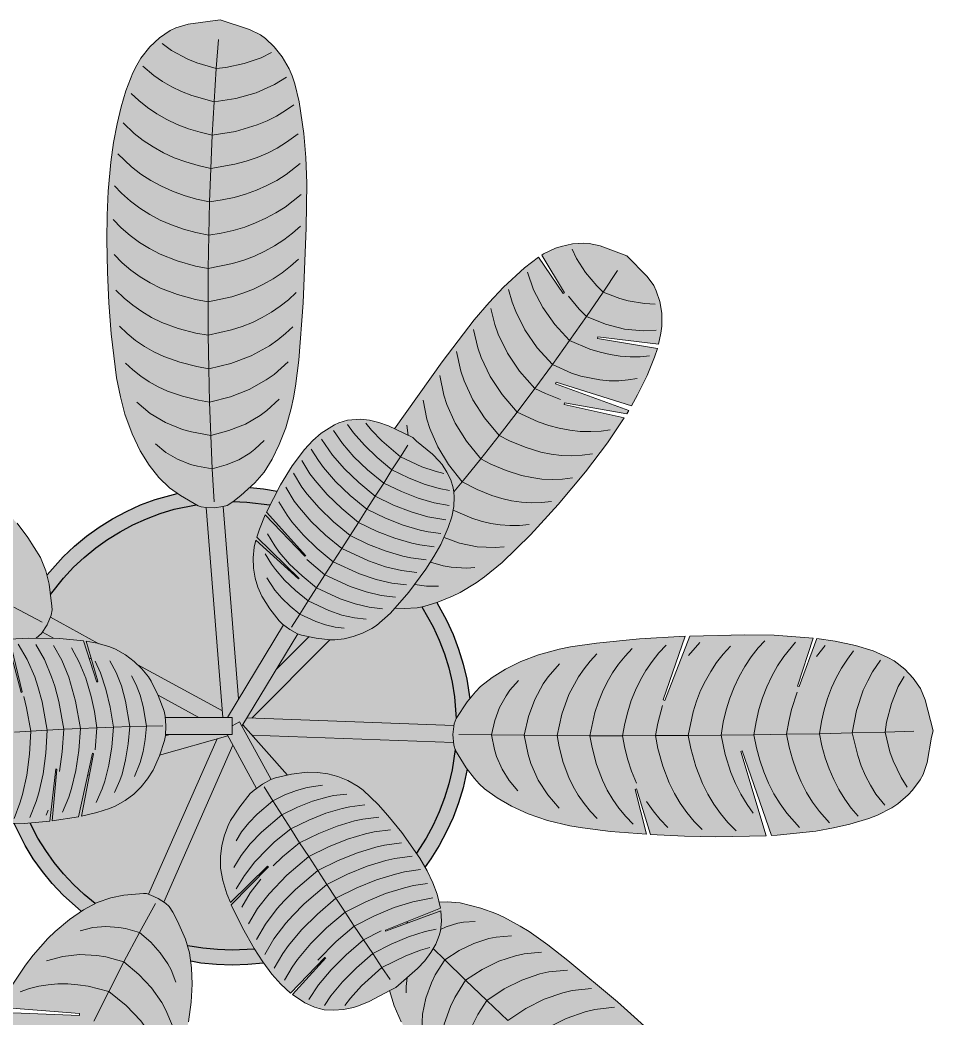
# Model space of a CAD drawing. Header units: millimetres. Extents: x -4 to 8794, y -6642 to 2653.
# Drawn here: x 6243 to 7102, y -1319 to -380 of the extents above; entities that cross this region are included whole.
import ezdxf

# ---------------------------------------------------------------- set-up
doc = ezdxf.new("R2010")
doc.units = ezdxf.units.MM
for name, color, linetype, lineweight, true_color in [('VEG-HOJAS', 117, 'Continuous', 18, 0x2e5e38), ('VEG-MACETA', 25, 'Continuous', 25, 0x745440), ('VEG-NERVIOS', 115, 'Continuous', 9, 0x528c5c)]:
    doc.layers.add(name, color=color, linetype=linetype, lineweight=lineweight, true_color=true_color)
doc.layers.add('VEG-RELLENO', color=253, linetype='Continuous', true_color=0x96c896)

# ---------------------------------------------------------------- blocks, each defined once
blk = doc.blocks.new('VEG_Strelitzia_PLANTA')
at = {"layer": 'VEG-RELLENO', "true_color": 0x4f8956}
h = blk.add_hatch(color=105, dxfattribs=at)
h.dxf.hatch_style = 1
h.paths.add_polyline_path([(-11.4, 664.2), (16.4, 655.3), (26.7, 650.3), (31.3, 646.9), (39.6, 638.9), (47.1, 629.6), (53.6, 618.2), (58.9, 604.2), (61.2, 596.1), (64.9, 577.9), (67.6, 557.3), (69.4, 534.8), (70.3, 497.1), (68.8, 439.5), (64.9, 370.6), (61.3, 331.4), (57.8, 308.6), (55.6, 298.6), (53.1, 289.2), (47.4, 272.3), (40.9, 257.6), (34, 244.7), (26, 233.4), (16.9, 224.2), (0.7, 210.9), (-4.8, 207.5), (-8.9, 206.3), (-16.6, 205.3), (-24.6, 205.4), (-29.1, 206), (-31.9, 207.1), (-48.5, 216.7), (-59, 224.1), (-69.1, 233.6), (-78, 245.3), (-86.4, 258.9), (-94.1, 274.8), (-101, 293.3), (-105.2, 309.5), (-108.8, 327.6), (-113.9, 368.9), (-116, 397.9), (-117.4, 426.8), (-117.9, 457.4), (-117.3, 488.3), (-116, 510.2), (-114.1, 530.5), (-111.5, 549), (-108.3, 566.5), (-103.1, 587.8), (-96.9, 606.4), (-93.5, 614.5), (-85.9, 628.2), (-81.8, 633.9), (-73, 643.4), (-63.4, 651), (-53, 656.8), (-41.5, 660.1)])
at = {"layer": 'VEG-RELLENO', "true_color": 0x4a8151}
h = blk.add_hatch(color=105, dxfattribs=at)
h.dxf.hatch_style = 1
h.paths.add_polyline_path([(371.5, 442.2), (386.8, 426.8), (393.9, 418.7), (396.8, 414.3), (400.9, 404.5), (403.5, 394), (404.6, 382.5), (403.5, 369.6), (401.3, 359.2), (344, 366.1), (343.8, 364.5), (400.1, 355), (397.4, 346.8), (390.5, 329.7), (381.4, 311.4), (375.7, 301.1), (304.9, 323.5), (304.3, 322), (373.2, 296.8), (371.3, 293.6), (312.8, 304.1), (312.4, 302.5), (368.9, 289.8), (357, 271.8), (332.6, 239.2), (302.6, 203.5), (271.8, 170.7), (258.6, 158), (245.7, 146.6), (237.5, 140.2), (222, 129.8), (214.5, 125.6), (200.3, 119), (186.9, 114.3), (174.1, 111.2), (161.8, 110.4), (153.5, 110.8), (162.1, 120.8), (174.3, 136.3), (186.2, 153.4), (193.4, 165.1), (199.1, 176.1), (203.4, 186.6), (207.7, 201.7), (208.9, 211.1), (208.7, 219.9), (208, 223.9), (205.7, 231.6), (202.1, 238.8), (194.9, 249.2), (188.4, 255.7), (169.9, 271.2), (152.9, 279.4), (161.9, 292.5), (205.2, 352.9), (220.5, 372.8), (234.9, 390.4), (248.6, 405.7), (262.1, 419.4), (275, 431), (287.3, 440.3), (288.4, 441), (311.5, 406.8), (312.8, 407.6), (291.4, 442.9), (304.3, 449.4), (315.1, 452.5), (325.6, 454), (336, 454), (341.2, 453.1), (351.3, 449.9)])
at = {"layer": 'VEG-RELLENO', "true_color": 0x4c8453}
h = blk.add_hatch(color=105, dxfattribs=at)
h.dxf.hatch_style = 1
h.paths.add_polyline_path([(-563.7, 302.6), (-548.5, 320.5), (-540.5, 328.9), (-536, 332.4), (-531.2, 335.4), (-520.6, 340), (-509.1, 343.2), (-496.3, 344.6), (-489.2, 344.6), (-477.6, 343.3), (-478.9, 298.5), (-477.3, 298.4), (-474.1, 342.8), (-455.4, 338.6), (-435.9, 332.5), (-404.2, 320.1), (-381, 309.3), (-362.7, 299.8), (-373.8, 222.1), (-372.3, 221.9), (-358.4, 297.6), (-330.8, 282.3), (-284, 254.2), (-250.5, 232.3), (-231, 217.9), (-222.6, 210.9), (-215.1, 204.1), (-202.3, 190.6), (-192.1, 177.4), (-183.9, 164.7), (-177.5, 152.3), (-175.2, 145.9), (-173.5, 139.6), (-171.3, 127.6), (-169.5, 109.2), (-170.3, 104.1), (-174.1, 95), (-179.4, 86.8), (-184.3, 82.7), (-209.5, 81.5), (-206.9, 71), (-208.7, 70.3), (-211.7, 81.3), (-227.8, 78.8), (-240.3, 75.4), (-237.7, 64.1), (-239.3, 64.1), (-242.1, 74.8), (-255.8, 69.1), (-263.7, 64.4), (-277.9, 66.1), (-297.2, 70.3), (-307.7, 73.4), (-330.6, 81.6), (-355.1, 91.6), (-392.1, 108.3), (-417.1, 120.3), (-442.9, 133.5), (-467.6, 147), (-489.6, 160.3), (-504.1, 170), (-517.6, 179.8), (-534.5, 193.6), (-475.5, 239.2), (-476.5, 240.5), (-538, 196.8), (-552.5, 211.4), (-557.2, 217.4), (-564.5, 229.1), (-569.3, 240.5), (-572.1, 251.8), (-573.2, 263.1), (-572.7, 268.8), (-570.2, 280.1)])
at = {"layer": 'VEG-RELLENO', "true_color": 0x5e9966}
h = blk.add_hatch(color=103, dxfattribs=at)
h.dxf.hatch_style = 1
h.paths.add_polyline_path([(169.9, 271.2), (191.8, 252.5), (197.6, 245.8), (202.1, 238.8), (205.7, 231.6), (208, 223.9), (209, 215.6), (208.9, 211.1), (206.6, 196.8), (203.4, 186.6), (199.1, 176.1), (193.4, 165.1), (186.2, 153.4), (170.3, 131), (153.4, 110.8), (140.2, 97.9), (135.9, 94.6), (127.2, 89.2), (114, 84), (105.3, 82), (96.7, 80.9), (87.6, 81.2), (78.9, 82.4), (63.2, 86), (54.4, 90.8), (47.3, 95.8), (44.2, 98.8), (35.4, 110.3), (30.3, 118), (25.9, 126.2), (23, 134.7), (20.9, 143.6), (19.8, 153.1), (20.1, 163.1), (22.3, 174.8), (62.3, 138.4), (63.2, 138.8), (23.1, 177.7), (25.6, 185.2), (31.1, 198.6), (68.3, 159.8), (69.3, 160.1), (32.3, 201.1), (39.1, 215), (49, 232.9), (56.5, 244.7), (64.2, 255.4), (75.8, 268.4), (87.9, 278.4), (100.3, 285.2), (104.4, 286.7), (112.6, 288.3), (120.9, 288.5), (129.3, 287.6), (138, 285.6), (142.5, 284.1)])
at = {"layer": 'VEG-RELLENO', "true_color": 0xc6c4be}
h = blk.add_hatch(color=9, dxfattribs=at)
h.dxf.hatch_style = 1
h.paths.add_polyline_path([(221.2, -40.6), (217.3, -58.2), (213.1, -72.3), (207.9, -86.1), (201.8, -99.5), (194.9, -112.5), (187.1, -125), (181.6, -132.7), (173.6, -119.8), (182.7, -105.5), (189.2, -93.3), (194.9, -80.7), (199.8, -67.8), (203.8, -54.6), (206.9, -41.2), (209.7, -22.1)])
h.paths.add_polyline_path([(29.4, -223.1), (14.7, -224.5), (0, -225), (-14.7, -224.5), (-29.4, -223.1), (-38.8, -221.5), (-40, -213.6), (-41.7, -206.8), (-27.5, -209.2), (-13.8, -210.5), (0, -211), (20.9, -209.9)])
h.paths.add_polyline_path([(-141.9, -174.5), (-159.1, -159.1), (-169.2, -148.4), (-178.5, -137), (-187.1, -125), (-194.9, -112.5), (-205.2, -91.9), (-190.1, -91.4), (-182.7, -105.5), (-175.4, -117.2), (-167.4, -128.4), (-158.6, -139.1), (-149.2, -149.2), (-139.1, -158.6), (-128.8, -167.1)])
h.paths.add_polyline_path([(-174.2, 142.2), (-159.1, 159.1), (-148.4, 169.2), (-137, 178.5), (-125, 187.1), (-112.5, 194.9), (-99.5, 201.8), (-86.1, 207.9), (-72.3, 213.1), (-51.8, 218.8), (-34, 208.1), (-54.6, 203.8), (-67.8, 199.8), (-80.7, 194.9), (-93.3, 189.2), (-105.5, 182.7), (-117.2, 175.4), (-128.4, 167.4), (-139.1, 158.6), (-149.2, 149.2), (-158.6, 139.1), (-170.8, 123.7), (-172.2, 133.5)])
h.paths.add_polyline_path([(29.4, 223.1), (42.3, 220.9), (35.5, 207.9), (13.8, 210.5), (0.7, 211), (17.1, 224.3)])
h.paths.add_polyline_path([(192.6, 116.2), (201.8, 99.5), (207.9, 86.1), (213.1, 72.3), (217.3, 58.2), (220.7, 43.9), (223.1, 29.4), (223.5, 25.4), (210.8, 7.1), (209.2, 27.5), (206.9, 41.2), (203.8, 54.6), (199.8, 67.8), (194.9, 80.7), (189.2, 93.3), (178.6, 112.1)])
h.paths.add_polyline_path([(-206.9, 71), (-203.4, 56.1), (-204.2, 53.1), (-208.7, 70.3)])
at = {"layer": 'VEG-RELLENO', "true_color": 0x7a5e4a}
h = blk.add_hatch(color=35, dxfattribs=at)
h.dxf.hatch_style = 1
h.paths.add_polyline_path([(209.7, -22.1), (206.9, -41.2), (203.8, -54.6), (199.8, -67.8), (194.9, -80.7), (189.2, -93.3), (182.7, -105.5), (173.6, -119.8), (159.7, -100.4), (142.1, -79), (127.9, -64.5), (118.5, -57), (113.8, -54), (104.3, -49.4), (94.7, -46.3), (85.1, -44.3), (75.6, -43.4), (70.7, -43.5), (52.1, -46.2), (18.5, -8.7), (208.2, -15.6)])
h.paths.add_polyline_path([(20.9, -209.9), (0, -211), (-13.8, -210.5), (-27.5, -209.2), (-41.7, -206.8), (-46.2, -194.5), (-55.8, -175.3), (-59.4, -169.8), (-64.4, -165.8), (0.8, -18.1), (22.9, -58.8), (19, -61.8), (15.1, -66.1), (1.3, -84.6), (-3.7, -93.6), (-8.5, -107.7), (-10.9, -122.9), (-10.9, -133.8), (-10.2, -139.5), (-7.2, -151.5), (-1.7, -166.2), (33.3, -132.1), (34.3, -132.5), (-0.8, -168.4), (9.7, -190.1)])
h.paths.add_polyline_path([(-139.1, -158.6), (-149.2, -149.2), (-158.6, -139.1), (-167.4, -128.4), (-175.4, -117.2), (-182.7, -105.5), (-190.1, -91.4), (-171.4, -89.6), (-167.6, -55.3), (-166.3, -55), (-169.4, -89.4), (-144.5, -85.5), (-135.9, -46.5), (-134.3, -46), (-141.8, -84.9), (-127.2, -81.6), (-115.3, -77.8), (-110, -75.6), (-100.6, -70.3), (-92.6, -64.1), (-85.6, -57.2), (-76.8, -46), (-72.2, -37.2), (-68.3, -27.5), (-14.2, -12.3), (-78.6, -158.3), (-83.5, -157.6), (-87.1, -157.8), (-108, -160.4), (-120.6, -163.7), (-128.8, -167.1)])
h.paths.add_polyline_path([(-204.2, 53.1), (-203.4, 56.1), (-197.6, 32), (-198.4, 31.4)])
h.paths.add_polyline_path([(-170.8, 123.7), (-158.6, 139.1), (-149.2, 149.2), (-139.1, 158.6), (-128.4, 167.4), (-117.2, 175.4), (-105.5, 182.7), (-93.3, 189.2), (-80.7, 194.9), (-67.8, 199.8), (-54.6, 203.8), (-34, 208.1), (-29.1, 206), (-24.3, 205.4), (-9.1, 14.1), (-88.8, 57.5), (-96.1, 63.7), (-104.9, 69.6), (-115.1, 74.3), (-125.3, 77.3), (-171, 102.2), (-169.7, 106.4), (-169.5, 109.2)])
h.paths.add_polyline_path([(13.8, 210.5), (35.5, 207.9), (32.3, 201.1), (69.3, 160.1), (68.3, 159.8), (31.1, 198.6), (25.6, 185.2), (23.1, 177.7), (63.2, 138.8), (62.3, 138.4), (22.3, 174.8), (20.1, 163.1), (19.8, 153.1), (20.9, 143.6), (24.3, 130.4), (27.9, 122), (32.8, 114), (44.2, 98.8), (48.2, 95.1), (6, 25.4), (-8.3, 206.5), (-4.8, 207.5), (0.7, 211)])
h.paths.add_polyline_path([(178.6, 112.1), (189.2, 93.3), (194.9, 80.7), (199.8, 67.8), (203.8, 54.6), (206.9, 41.2), (209.2, 27.5), (210.5, 13.8), (210.8, 7.1), (209.5, 4.3), (208.5, 0.4), (18.6, 7.3), (92, 80.9), (101, 81.3), (109.6, 82.9), (118.4, 85.4), (127.2, 89.2), (135.9, 94.6), (140.2, 97.9), (153.5, 110.8), (167.9, 110.5)])
h.paths.add_polyline_path([(72.2, 83.7), (41.2, 52.7), (61.8, 86.6)])
h.paths.add_polyline_path([(-168, 82.4), (-176.5, 82.6), (-184.3, 82.7), (-181, 85.1), (-178.5, 88.1)])
h.paths.add_polyline_path([(-134.7, 64.2), (-132.6, 63.1), (-126.5, 42), (-127.3, 41.3)])
h.paths.add_polyline_path([(-62.9, 7.8), (-64, 13.9), (-69.7, 28.8), (-31.3, 7.9)])
at = {"layer": 'VEG-RELLENO', "true_color": 0x96bc76}
h = blk.add_hatch(color=63, dxfattribs=at)
h.dxf.hatch_style = 1
h.paths.add_polyline_path([(6, 25.4), (-4.5, 8), (-8.7, 8), (-24.3, 205.4), (-16.6, 205.3), (-8.3, 206.5)])
h = blk.add_hatch(color=63, dxfattribs=at)
h.dxf.hatch_style = 1
h.paths.add_polyline_path([(-125.3, 77.3), (-137.5, 79.7), (-132.6, 63.1), (-134.7, 64.2), (-139.8, 80), (-168, 82.4), (-178.5, 88.1), (-174.1, 95), (-171, 102.2)])
h.paths.add_polyline_path([(-9.1, 14.1), (-8.7, 8), (-31.3, 7.9), (-69.7, 28.8), (-73.7, 37.5), (-78.8, 46.2), (-88.8, 57.5)])
h = blk.add_hatch(color=63, dxfattribs=at)
h.dxf.hatch_style = 1
h.paths.add_polyline_path([(9.2, -0.2), (7, 3.8), (0, 0), (0, 8), (-4.5, 8), (48.2, 95.1), (54.4, 90.8), (61.8, 86.6)])
at = {"layer": 'VEG-RELLENO', "true_color": 0x4b8352}
h = blk.add_hatch(color=105, dxfattribs=at)
h.dxf.hatch_style = 1
h.paths.add_polyline_path([(659.5, -4.6), (655.1, -28.5), (652.3, -40.2), (650.1, -45.7), (647.3, -50.8), (640.2, -60.4), (636.1, -64.9), (626.5, -73.3), (620.8, -77.1), (607.2, -84.1), (599.2, -87.1), (590.5, -90), (571, -94.9), (537.6, -100.5), (507.6, -103.2), (480, -23.6), (478.5, -24.1), (502.6, -103.4), (470, -104.3), (440.2, -104.1), (393.5, -102.1), (380.6, -59.2), (379.1, -59.7), (390, -101.9), (355.9, -99.2), (329.8, -96), (317.8, -93.9), (296.6, -88.9), (278.4, -82.7), (262.9, -75.4), (249.4, -67.6), (237.6, -59.2), (232.5, -54.4), (228, -49.4), (220.3, -39.3), (210.2, -23.2), (208.5, -18.1), (207.8, -8), (208.8, 2), (210.7, 6.9), (221.2, 22.5), (229.1, 32.2), (233.8, 37), (244.6, 45.7), (257.2, 53.4), (271.7, 60.5), (288.3, 66.9), (307.6, 72.3), (318.5, 74.5), (342.9, 78), (383.3, 81.8), (426.3, 84.4), (405.7, 24.6), (407.2, 24), (430.7, 84.5), (467.9, 85.7), (496.4, 85.7), (522.4, 84.8), (546.6, 82.6), (532, 37.5), (533.5, 37), (550.1, 82.2), (577.2, 77.8), (595.3, 73.3), (610.6, 67.7), (622.9, 61.1), (632.8, 53.4), (640.9, 44.8), (647.7, 35.3), (650.2, 30), (653.7, 18.7)])
at = {"layer": 'VEG-RELLENO', "true_color": 0x669d6d}
h = blk.add_hatch(color=103, dxfattribs=at)
h.dxf.hatch_style = 1
h.paths.add_polyline_path([(-289.6, -12.8), (-288.5, 19.8), (-287.8, 24.8), (-285.4, 34.1), (-282.1, 42.7), (-277.7, 50.5), (-272.1, 57.5), (-268.6, 60.7), (-264.7, 63.7), (-255.8, 69.1), (-242.1, 74.8), (-232.6, 38.1), (-231.8, 38.6), (-240.3, 75.4), (-227.8, 78.8), (-211.7, 81.3), (-198.4, 31.4), (-197.6, 32), (-209.5, 81.5), (-191.7, 82.6), (-162.2, 82.1), (-139.8, 80), (-127.3, 41.3), (-126.5, 42), (-137.5, 79.7), (-127, 77.8), (-115.1, 74.3), (-109.8, 72.1), (-100.3, 66.8), (-92.1, 60.5), (-85, 53.6), (-78.8, 46.2), (-76.1, 42), (-69.5, 28.5), (-64, 13.9), (-63, 9.3), (-62.5, 0.1), (-62.7, -9), (-63.6, -13.6), (-68.5, -28.1), (-74.4, -41.7), (-79.5, -49.9), (-85.6, -57.2), (-92.6, -64.1), (-100.6, -70.3), (-110, -75.6), (-115.3, -77.8), (-127.2, -81.6), (-141.8, -84.9), (-130.5, -26.4), (-131.3, -25.8), (-144.5, -85.5), (-169.4, -89.4), (-165, -40.9), (-165.9, -40.5), (-171.4, -89.6), (-195.6, -91.7), (-215.4, -91.6), (-227, -90.2), (-237.8, -87.9), (-252.1, -82.6), (-256.2, -80.3), (-263.4, -75), (-266.6, -72), (-272, -65.1), (-276.7, -57.5), (-280.8, -48.9), (-283.7, -39.1)])
at = {"layer": 'VEG-RELLENO', "true_color": 0x96bc76}
h = blk.add_hatch(color=63, dxfattribs=at)
h.dxf.hatch_style = 1
h.paths.add_polyline_path([(18.6, 7.3), (13.9, 7.5), (41.2, 52.7), (72.2, 83.7), (83.2, 81.7), (92, 80.9)])
h = blk.add_hatch(color=63, dxfattribs=at)
h.dxf.hatch_style = 1
h.paths.add_polyline_path([(0, 8), (0, -8), (-62.7, -8.2), (-62.9, 7.8)])
h = blk.add_hatch(color=63, dxfattribs=at)
h.dxf.hatch_style = 1
h.paths.add_polyline_path([(-4.7, -8), (0, -8), (0, 0), (7, 3.8), (36.6, -50.4), (22.9, -58.8)])
h = blk.add_hatch(color=63, dxfattribs=at)
h.dxf.hatch_style = 1
h.paths.add_polyline_path([(52.1, -46.2), (40.9, -48.7), (36.6, -50.4), (9.2, -0.2), (9.9, 0.9)])
h = blk.add_hatch(color=63, dxfattribs=at)
h.dxf.hatch_style = 1
h.paths.add_polyline_path([(18.5, -8.7), (9.9, 0.9), (13.9, 7.5), (208.5, 0.4), (207.8, -8), (208.2, -15.6)])
h = blk.add_hatch(color=63, dxfattribs=at)
h.dxf.hatch_style = 1
h.paths.add_polyline_path([(-130.8, -28.4), (-134.3, -46), (-135.9, -46.5), (-131.9, -28.7)])
h.paths.add_polyline_path([(-58.7, -8.2), (-4.7, -8), (-4, -9.4), (-68.3, -27.5), (-63.6, -13.6), (-62.8, -9.3)])
h.paths.add_polyline_path([(-167.6, -55.3), (-166.8, -48.7), (-165.9, -40.5), (-165, -40.9), (-166.3, -55)])
h = blk.add_hatch(color=63, dxfattribs=at)
h.dxf.hatch_style = 1
h.paths.add_polyline_path([(-14.2, -12.3), (-4, -9.4), (0.8, -18.1), (-64.4, -165.8), (-69.5, -162.4), (-78.6, -158.3)])
at = {"layer": 'VEG-RELLENO', "true_color": 0x659d6c}
h = blk.add_hatch(color=103, dxfattribs=at)
h.dxf.hatch_style = 1
h.paths.add_polyline_path([(153.9, -246.1), (123.9, -261.5), (114.2, -264.8), (104.8, -266.7), (95.6, -267.5), (86.5, -267), (77.4, -264.7), (72.9, -262.8), (63.8, -257.7), (56.7, -252.6), (88, -218.3), (87.1, -218), (55, -251.3), (41.6, -238.5), (33.1, -228), (24.6, -215.8), (13.1, -196.4), (-0.8, -168.4), (34.3, -132.5), (33.3, -132.1), (-1.7, -166.2), (-7.2, -151.5), (-10.2, -139.5), (-11.1, -128.3), (-10.4, -117.7), (-8.5, -107.7), (-5.6, -98.2), (-1.4, -89.1), (4.2, -80.3), (15.1, -66.1), (19, -61.8), (28.5, -54.9), (34.8, -51.3), (40.9, -48.7), (55.9, -45.4), (65.7, -43.9), (75.6, -43.4), (85.1, -44.3), (94.7, -46.3), (104.3, -49.4), (113.8, -54), (118.5, -57), (127.9, -64.5), (137.4, -73.9), (146.6, -84.2), (159.7, -100.4), (168.4, -112.1), (176.6, -124.3), (183.6, -136.3), (191.1, -153), (194.5, -163.8), (196.1, -171.5), (144.3, -192.2), (144.2, -193.2), (196.5, -173.9), (197, -183.8), (196.7, -188.4), (194.8, -197.1), (191.5, -205.3), (187, -213.2), (181.4, -220.9), (178, -224.6)])
at = {"layer": 'VEG-RELLENO', "true_color": 0x4b8252}
h = blk.add_hatch(color=105, dxfattribs=at)
h.dxf.hatch_style = 1
h.paths.add_polyline_path([(-249.7, -582), (-269.9, -570.3), (-279.5, -563.9), (-283.8, -560.1), (-287.5, -555.7), (-293.7, -545.8), (-296.4, -540.4), (-300.6, -528.3), (-302.1, -521.5), (-303.6, -505.9), (-303.5, -497.1), (-301.8, -477.5), (-298.2, -455.8), (-291.4, -428.1), (-210, -426.4), (-210, -424.8), (-290, -423.1), (-280.5, -394), (-263.2, -351.2), (-243.9, -310), (-222.4, -269.4), (-143.7, -272.4), (-143.6, -270.7), (-219.5, -264.5), (-209, -246.8), (-194.4, -225.1), (-187.3, -215.8), (-173.4, -200), (-166.5, -193.4), (-153, -182.1), (-139.8, -173.2), (-127.1, -166.2), (-114.2, -161.8), (-102, -159.4), (-83.5, -157.6), (-80.6, -157.8), (-76.5, -159.1), (-69.5, -162.4), (-62.8, -166.8), (-59.4, -169.8), (-55.8, -175.3), (-51.3, -183.8), (-43.8, -200.5), (-40, -213.6), (-38.2, -227.7), (-37.7, -243), (-38.5, -259.8), (-41.1, -278.3), (-43.2, -288.2), (-45.9, -298.8), (-53.1, -321.9), (-75.9, -384.3), (-100.2, -446.1), (-135.7, -412.8), (-136.9, -413.9), (-101.6, -449.5), (-112.3, -474.3), (-124.6, -499.8), (-166.4, -466.6), (-167.4, -467.8), (-126.3, -503), (-130.8, -511.4), (-171.4, -481.7), (-172.4, -482.9), (-132.4, -514.5), (-143.5, -533), (-154, -548), (-164.4, -560.2), (-174.9, -569.3), (-185.5, -576), (-196.4, -580.7), (-207.7, -583.9), (-213.6, -584.5), (-225.6, -584.1)])
at = {"layer": 'VEG-RELLENO', "true_color": 0x4d8554}
h = blk.add_hatch(color=105, dxfattribs=at)
h.dxf.hatch_style = 1
h.paths.add_polyline_path([(453.5, -450.2), (431.7, -467.3), (422.4, -472.7), (417.3, -474.5), (406.8, -476.8), (395.7, -477.6), (383.7, -476.6), (370.4, -473.1), (355.6, -467.1), (347.8, -463.1), (331.3, -453.6), (308.2, -437.9), (325.3, -381.4), (323.8, -380.9), (304.7, -435.4), (286.6, -420.8), (266.9, -403.5), (246.7, -384.3), (278.3, -314.2), (276.9, -313.5), (243, -380.7), (220.7, -357.8), (203.6, -339.2), (187.6, -320.6), (173.9, -302.7), (168.2, -294.3), (159.1, -278.4), (152.6, -263.5), (148, -249.1), (153.9, -246.1), (174.3, -228.2), (181.4, -220.9), (187, -213.2), (193.3, -201.2), (195.9, -192.8), (197, -183.8), (196.5, -173.9), (149.1, -191.4), (149.5, -190.1), (196.1, -171.5), (194.9, -165.7), (202.4, -165.4), (214.6, -166.6), (227.4, -169.5), (241, -173.8), (255.5, -179.9), (271.1, -188.3), (279.4, -193.5), (297.1, -206.1), (334.6, -235.9), (382.1, -276.6), (400.6, -293.7), (416.8, -309.8), (430.8, -325), (445.6, -343.3), (415.7, -364.6), (416.6, -365.9), (447.6, -345.9), (457.5, -360.6), (464.2, -373.3), (466.5, -379.3), (468.3, -385), (470.3, -396), (470.5, -406.5), (469.4, -416.8), (465.8, -426.6)])
at = {"layer": 'VEG-HOJAS'}
for points in [[(-11.4, 664.2), (16.4, 655.3), (26.7, 650.3), (31.3, 646.9), (39.6, 638.9), (47.1, 629.6), (53.6, 618.2), (56.4, 611.6), (58.9, 604.2), (63.1, 587.3), (67.6, 557.3), (69.4, 534.8), (70.3, 510.5), (69.8, 468.6), (66.7, 398), (62.7, 344), (59.7, 319.5), (57.8, 308.6), (55.6, 298.6), (50.4, 280.5), (44.2, 264.7), (37.5, 250.9), (30.2, 238.8), (21.5, 228.6), (8.1, 216.7), (0.7, 210.9), (-4.8, 207.5), (-8.9, 206.3), (-16.6, 205.3), (-24.6, 205.4), (-29.1, 206), (-31.9, 207.1), (-48.5, 216.7), (-59, 224.1), (-69.1, 233.6), (-78, 245.3), (-86.4, 258.9), (-94.1, 274.8), (-101, 293.3), (-105.2, 309.5), (-108.8, 327.6), (-113.9, 368.9), (-116, 397.9), (-117.4, 426.8), (-117.9, 457.4), (-117.5, 480.6), (-116.6, 503.1), (-114.1, 530.5), (-111.5, 549), (-108.3, 566.5), (-104.5, 582.6), (-100.1, 597.5), (-93.5, 614.5), (-89.8, 621.8), (-85.9, 628.2), (-77.5, 639), (-68.3, 647.4), (-58.3, 654.2), (-53, 656.8), (-41.5, 660.1)], [(173.5, 268), (188.4, 255.7), (194.9, 249.2), (197.6, 245.8), (202.1, 238.8), (205.7, 231.6), (208, 223.9), (208.7, 219.9), (209, 215.6), (208.5, 206.5), (206.6, 196.8), (203.4, 186.6), (196.5, 170.7), (189.9, 159.3), (182.3, 147.6), (166.2, 125.9), (149.1, 106.2), (135.9, 94.6), (131.5, 91.7), (122.8, 87.1), (114, 84), (105.3, 82), (96.7, 80.9), (92.2, 80.9), (78.9, 82.4), (65.4, 85.3), (61.5, 86.7), (54.4, 90.8), (47.3, 95.8), (44.2, 98.8), (35.4, 110.3), (27.9, 122), (24.3, 130.4), (21.8, 139.1), (20.2, 148.3), (19.8, 158), (20.8, 168.3), (22.3, 174.8), (62.3, 138.4), (63.2, 138.8), (23.1, 177.7), (25.6, 185.2), (31.1, 198.6), (68.3, 159.8), (69.3, 160.1), (32.3, 201.1), (45.5, 226.9), (56.5, 244.7), (68, 260.1), (75.8, 268.4), (83.9, 275.4), (96.2, 283.4), (100.3, 285.2), (108.5, 287.7), (120.9, 288.5), (129.3, 287.6), (138, 285.6), (147, 282.2), (169.9, 271.2)], [(658.1, -10.5), (653.9, -34.4), (650.1, -45.7), (647.3, -50.8), (640.2, -60.4), (636.1, -64.9), (626.5, -73.3), (620.8, -77.1), (607.2, -84.1), (599.2, -87.1), (581.1, -92.6), (565.7, -96), (549.2, -98.9), (512.8, -102.9), (507.6, -103.2), (480, -23.6), (478.5, -24.1), (502.6, -103.4), (455, -104.3), (425.6, -103.7), (393.5, -102.1), (380.6, -59.2), (379.1, -59.7), (390, -101.9), (355.9, -99.2), (329.8, -96), (317.8, -93.9), (296.6, -88.9), (278.4, -82.7), (262.9, -75.4), (249.4, -67.6), (237.6, -59.2), (232.5, -54.4), (228, -49.4), (220.3, -39.3), (210.2, -23.2), (208.5, -18.1), (207.8, -8), (208.8, 2), (210.7, 6.9), (221.2, 22.5), (229.1, 32.2), (233.8, 37), (244.6, 45.7), (257.2, 53.4), (271.7, 60.5), (288.3, 66.9), (307.6, 72.3), (318.5, 74.5), (342.9, 78), (383.3, 81.8), (426.3, 84.4), (405.7, 24.6), (407.2, 24), (430.7, 84.5), (482.4, 85.8), (509.9, 85.4), (546.6, 82.6), (532, 37.5), (533.5, 37), (550.1, 82.2), (567.3, 79.7), (586.6, 75.7), (603.3, 70.7), (617, 64.5), (622.9, 61.1), (632.8, 53.4), (640.9, 44.8), (647.7, 35.3), (652.1, 24.4), (659.5, -4.6)], [(148.9, -248.6), (128.9, -259.2), (119, -263.4), (114.2, -264.8), (104.8, -266.7), (95.6, -267.5), (86.5, -267), (82, -266), (77.4, -264.7), (68.3, -260.5), (56.7, -252.6), (88, -218.3), (87.1, -218), (55, -251.3), (45.9, -243), (37.3, -233.5), (28.8, -222.1), (20.6, -209.4), (9.7, -190.1), (-0.8, -168.4), (34.3, -132.5), (33.3, -132.1), (-1.7, -166.2), (-5, -157.9), (-8.9, -145.4), (-10.9, -133.8), (-10.9, -122.9), (-9.6, -112.6), (-7.1, -102.9), (-3.7, -93.6), (-1.4, -89.1), (7.1, -76.2), (17.1, -63.7), (20.7, -60.4), (28.5, -54.9), (36.5, -50.4), (40.9, -48.7), (55.9, -45.4), (70.7, -43.5), (80.4, -43.7), (89.9, -45.2), (99.5, -47.7), (109, -51.5), (118.5, -57), (123.2, -60.5), (137.4, -73.9), (146.6, -84.2), (159.7, -100.4), (176.6, -124.3), (183.6, -136.3), (188.9, -147.5), (192.9, -158.4), (196.1, -171.5), (144.3, -192.2), (144.2, -193.2), (196.5, -173.9), (197, -183.8), (195.9, -192.8), (194.8, -197.1), (191.5, -205.3), (187, -213.2), (181.4, -220.9), (174.3, -228.2), (153.9, -246.1)]]:
    blk.add_lwpolyline(points, close=True, dxfattribs=at)
for points in [[(152.9, 279.4), (197.6, 342.5), (227.8, 382), (241.8, 398.3), (255.4, 412.8), (275, 431), (288.4, 441), (311.5, 406.8), (312.8, 407.6), (291.4, 442.9), (293.1, 444), (304.3, 449.4), (309.7, 451.2), (320.3, 453.5), (330.8, 454.3), (336, 454), (346.3, 451.7), (371.5, 442.2), (390.5, 422.8), (396.8, 414.3), (399.1, 409.5), (402.4, 399.3), (404.3, 388.4), (404.3, 376.2), (403.5, 369.6), (401.3, 359.2), (344, 366.1), (343.8, 364.5), (400.1, 355), (397.4, 346.8), (390.5, 329.7), (381.4, 311.4), (375.7, 301.1), (304.9, 323.5), (304.3, 322), (373.2, 296.8), (371.3, 293.6), (312.8, 304.1), (312.4, 302.5), (368.9, 289.8), (353.2, 266.4), (332.6, 239.2), (306.9, 208.3), (280.8, 179.8), (254.2, 153.9), (237.5, 140.2), (229.6, 134.6), (214.5, 125.6), (207.3, 122), (193.5, 116.4), (180.5, 112.5), (174.1, 111.2), (161.8, 110.4), (153.5, 110.8)], [(-202.3, 190.6), (-192.1, 177.4), (-180.4, 158.5), (-175.2, 145.9), (-172.2, 133.5), (-169.7, 112.8), (-169.5, 109.2), (-170.3, 104.1), (-174.1, 95), (-179.4, 86.8), (-184.3, 82.7)], [(-8.7, 8), (-24.3, 205.4)], [(-8.3, 206.5), (6, 25.4)], [(-171, 102.2), (-125.3, 77.3)], [(-4.5, 8), (48.2, 95.1)], [(-168, 82.4), (-178.5, 88.1)], [(61.8, 86.6), (9.2, -0.2)], [(-211.7, 81.3), (-198.4, 31.4), (-197.6, 32), (-209.5, 81.5), (-191.7, 82.6), (-162.2, 82.1), (-139.8, 80), (-127.3, 41.3), (-126.5, 42), (-137.5, 79.7), (-127, 77.8), (-115.1, 74.3), (-109.8, 72.1), (-100.3, 66.8), (-92.1, 60.5), (-85, 53.6), (-78.8, 46.2), (-76.1, 42), (-69.5, 28.5), (-64, 13.9), (-63, 9.3), (-62.5, 0.1), (-62.7, -9), (-63.6, -13.6), (-68.5, -28.1), (-74.4, -41.7), (-79.5, -49.9), (-85.6, -57.2), (-92.6, -64.1), (-100.6, -70.3), (-110, -75.6), (-115.3, -77.8), (-127.2, -81.6), (-141.8, -84.9), (-130.5, -26.4), (-131.3, -25.8), (-144.5, -85.5), (-169.4, -89.4), (-165, -40.9), (-165.9, -40.5), (-171.4, -89.6), (-195.6, -91.7), (-215.4, -91.6)], [(92, 80.9), (18.6, 7.3)], [(41.2, 52.7), (72.2, 83.7)], [(-132.6, 63.1), (-134.7, 64.2)], [(-88.8, 57.5), (-9.1, 14.1)], [(-31.3, 7.9), (-69.7, 28.8)], [(-62.9, 7.8), (0, 8), (0, -8), (-62.7, -8.2)], [(0, 0), (7, 3.8), (36.6, -50.4)], [(9.9, 0.9), (52.1, -46.2)], [(13.9, 7.5), (208.5, 0.4)], [(-62.8, -9.3), (-58.7, -8.2)], [(22.9, -58.8), (-4.7, -8)], [(208.2, -15.6), (18.5, -8.7)], [(-78.6, -158.3), (-14.2, -12.3)], [(-4, -9.4), (-68.3, -27.5)], [(0.8, -18.1), (-64.4, -165.8)], [(-134.3, -46), (-135.9, -46.5)], [(-222.4, -269.4), (-143.7, -272.4), (-143.6, -270.7), (-219.5, -264.5)], [(-209, -246.8), (-194.4, -225.1), (-187.3, -215.8), (-173.4, -200), (-166.5, -193.4), (-153, -182.1), (-139.8, -173.2), (-127.1, -166.2), (-114.2, -161.8), (-102, -159.4), (-83.5, -157.6), (-80.6, -157.8), (-76.5, -159.1), (-69.5, -162.4), (-62.8, -166.8), (-59.4, -169.8), (-55.8, -175.3), (-51.3, -183.8), (-43.8, -200.5), (-40, -213.6), (-38.2, -227.7), (-37.7, -243), (-38.5, -259.8), (-41.1, -278.3)], [(194.9, -165.7), (202.4, -165.4), (214.6, -166.6), (234.1, -171.4), (248.2, -176.6), (255.5, -179.9), (271.1, -188.3), (279.4, -193.5), (297.1, -206.1), (315.8, -220.6), (362.7, -259.6), (400.6, -293.7)], [(159.1, -278.4), (152.6, -263.5), (148, -249.1)]]:
    blk.add_lwpolyline(points, dxfattribs=at)
at = {"layer": 'VEG-MACETA'}
for points in [[(-174.2, 142.2), (-159.1, 159.1), (-148.4, 169.2), (-137, 178.5), (-125, 187.1), (-112.5, 194.9), (-99.5, 201.8), (-86.1, 207.9), (-72.3, 213.1), (-51.8, 218.8)], [(17.1, 224.3), (29.4, 223.1), (42.3, 220.9)], [(-170.8, 123.7), (-158.6, 139.1), (-149.2, 149.2), (-139.1, 158.6), (-128.4, 167.4), (-117.2, 175.4), (-105.5, 182.7), (-93.3, 189.2), (-80.7, 194.9), (-67.8, 199.8), (-54.6, 203.8), (-34, 208.1)], [(0.7, 211), (13.8, 210.5), (35.5, 207.9)], [(192.6, 116.2), (201.8, 99.5), (207.9, 86.1), (213.1, 72.3), (217.3, 58.2), (220.7, 43.9), (223.5, 25.4)], [(178.6, 112.1), (189.2, 93.3), (194.9, 80.7), (199.8, 67.8), (203.8, 54.6), (206.9, 41.2), (209.2, 27.5), (210.8, 7.1)], [(209.7, -22.1), (206.9, -41.2), (203.8, -54.6), (199.8, -67.8), (194.9, -80.7), (189.2, -93.3), (182.7, -105.5), (173.6, -119.8)], [(221.2, -40.6), (217.3, -58.2), (213.1, -72.3), (207.9, -86.1), (201.8, -99.5), (194.9, -112.5), (187.1, -125), (181.6, -132.7)], [(-141.9, -174.5), (-159.1, -159.1), (-169.2, -148.4), (-178.5, -137), (-187.1, -125), (-194.9, -112.5), (-205.2, -91.9)], [(-128.8, -167.1), (-139.1, -158.6), (-149.2, -149.2), (-158.6, -139.1), (-167.4, -128.4), (-175.4, -117.2), (-182.7, -105.5), (-190.1, -91.4)], [(20.9, -209.9), (0, -211), (-13.8, -210.5), (-27.5, -209.2), (-41.7, -206.8)], [(29.5, -223.1), (14.7, -224.5), (0, -225), (-14.7, -224.5), (-29.4, -223.1), (-38.8, -221.5)]]:
    blk.add_lwpolyline(points, dxfattribs=at)
at = {"layer": 'VEG-NERVIOS'}
for points in [[(-14.9, 618.4), (-33.1, 623.8), (-41.6, 627.2), (-57, 635.6), (-66, 642.1)], [(-14.9, 618.4), (-12.9, 645.9)], [(-14.9, 618.4), (-5.8, 619.5), (11.4, 623.1), (27.2, 628.6), (37, 633.6)], [(-17, 587.1), (-37.9, 593.1), (-47.6, 596.9), (-56.8, 601.3), (-65.5, 606.3), (-73.6, 611.9), (-84, 620.8)], [(-17, 587.1), (-14.9, 618.4)], [(-17, 587.1), (3.6, 590.3), (22.5, 595.7), (39.7, 603.4), (51, 610.3)], [(-18.7, 555.8), (-30.2, 558.5), (-41.2, 561.9), (-51.6, 565.9), (-61.5, 570.6), (-70.8, 575.8), (-79.6, 581.8), (-87.8, 588.3), (-95.1, 595.1)], [(-18.7, 555.8), (-17, 587.1)], [(-18.7, 555.8), (3.3, 559.4), (23.4, 565.4), (32.8, 569.3), (41.8, 573.8), (50.3, 578.9), (58.1, 584.3)], [(-20.1, 524.4), (-32.1, 527.2), (-43.5, 530.6), (-54.4, 534.6), (-64.7, 539.3), (-74.4, 544.7), (-83.6, 550.8), (-92.1, 557.5), (-102.5, 567.4)], [(-20.1, 524.4), (2.6, 528.4), (13.3, 531.3), (23.5, 534.9), (33.2, 539), (42.5, 543.7), (51.2, 549.1), (62, 557.1)], [(-20.1, 524.4), (-18.7, 555.8)], [(-21.2, 493), (-33.4, 495.7), (-45.1, 499), (-56.1, 503), (-66.6, 507.7), (-76.5, 513.1), (-85.9, 519.1), (-94.6, 525.9), (-107.6, 538.3)], [(-21.2, 493), (-9.5, 494.9), (1.8, 497.3), (12.6, 500.4), (22.9, 504.1), (32.7, 508.4), (42.1, 513.3), (50.9, 518.8), (64.1, 529)], [(-21.2, 493), (-20.1, 524.4)], [(-22, 461.6), (-34.3, 464.2), (-45.9, 467.4), (-57, 471.3), (-67.6, 475.9), (-77.5, 481.2), (-87, 487.1), (-95.8, 493.8), (-104.1, 501.1), (-110.7, 508)], [(-22, 461.6), (-10.3, 463.6), (1, 466.2), (11.8, 469.4), (22.1, 473.2), (31.8, 477.6), (41.1, 482.6), (49.9, 488.2), (64.8, 500)], [(-22, 461.6), (-21.2, 493)], [(-22.5, 430.3), (-34.6, 432.7), (-51.8, 437.6), (-67.8, 443.9), (-77.7, 449.1), (-87.1, 454.9), (-96, 461.4), (-104.3, 468.5), (-112, 476.4)], [(-22.5, 430.3), (0.3, 435), (11, 438.3), (21.1, 442.1), (30.8, 446.6), (39.9, 451.6), (48.6, 457.3), (56.8, 463.5), (64.4, 470.2)], [(-22.5, 430.3), (-22, 461.6)], [(-22.7, 398.9), (-34.6, 401.1), (-51.5, 405.8), (-67.3, 411.9), (-77.2, 416.8), (-86.5, 422.4), (-95.2, 428.7), (-103.5, 435.7), (-111.1, 443.4)], [(349.1, 408.2), (343, 414.2), (332.5, 426.7), (324.1, 439.7), (319.9, 448.5)], [(-22.7, 398.9), (-0.3, 403.7), (10.2, 407.1), (20.1, 411), (29.6, 415.5), (38.5, 420.5), (47, 426.2), (55, 432.4), (62.5, 439.2)], [(-22.7, 398.9), (-22.5, 430.3)], [(317.5, 362.5), (303.6, 377.7), (292.3, 393.6), (283.7, 410.2), (277.8, 427)], [(349.1, 408.2), (362.6, 428.6)], [(-22.5, 367.5), (-34.2, 369.6), (-50.7, 374), (-66.2, 379.7), (-75.9, 384.4), (-85, 389.8), (-93.6, 395.9), (-101.7, 402.6), (-109.3, 410)], [(-22.5, 367.5), (-0.7, 372.5), (9.5, 375.8), (19.1, 379.7), (28.3, 384.2), (37, 389.2), (45.2, 394.8), (53, 401), (60.2, 407.7)], [(301.3, 339.9), (287, 355.8), (275.5, 372.5), (266.8, 389.8), (263.4, 398.7), (260.1, 410.6)], [(333.4, 385.3), (326.5, 392.2), (316.4, 404.3)], [(333.4, 385.3), (349.1, 408.2)], [(349.1, 408.2), (364.8, 402), (372.6, 399.8), (388.1, 397.3), (397.9, 396.9)], [(-22.5, 367.5), (-22.7, 398.9)], [(284.8, 317.4), (270.5, 333.8), (259.1, 350.8), (250.4, 368.5), (247.1, 377.6), (243.3, 392.6)], [(317.5, 362.5), (333.4, 385.3)], [(333.4, 385.3), (351.4, 377.9), (369.2, 373.4), (386.8, 371.6), (398.9, 372.2)], [(-22, 336.1), (-33.3, 338), (-49.3, 342.1), (-64.3, 347.5), (-73.6, 351.9), (-82.4, 357), (-90.8, 362.7), (-98.7, 369.1), (-106, 376.2)], [(-22, 336.1), (-22.5, 367.5)], [(-22, 336.1), (-1.1, 341.1), (18, 348.3), (35.1, 357.6), (42.9, 363.1), (50.3, 369.1), (57.2, 375.6)], [(268.1, 295.2), (254, 311.8), (242.7, 328.9), (234.3, 346.7), (231.1, 355.8), (227, 373.1)], [(301.3, 339.9), (317.5, 362.5)], [(317.5, 362.5), (336.7, 354.4), (346.2, 351.5), (355.6, 349.3), (365.1, 347.9), (374.5, 347.2), (383.8, 347.3), (392.7, 348.1)], [(251.1, 273.2), (237.3, 289.8), (226.4, 306.9), (218.2, 324.6), (215.1, 333.7), (211.1, 352.3)], [(-21.2, 304.7), (-31.8, 306.4), (-46.8, 310.1), (-60.9, 314.9), (-69.7, 319), (-78, 323.7), (-85.9, 329), (-93.3, 334.9), (-100.3, 341.4)], [(-21.2, 304.7), (-1.6, 309.6), (16.1, 316.5), (32.1, 325.5), (39.4, 330.7), (52.6, 342.6)], [(284.8, 317.4), (301.3, 339.9)], [(301.3, 339.9), (319.3, 332), (328.2, 329.2), (346, 325.6), (354.8, 324.8), (363.7, 324.8), (372.5, 325.5), (381.2, 326.9)], [(-21.2, 304.7), (-22, 336.1)], [(233.9, 251.4), (220.5, 267.8), (209.9, 284.8), (202.1, 302.4), (199.2, 311.3), (195.4, 329.6)], [(268.1, 295.2), (284.8, 317.4)], [(284.8, 317.4), (294.8, 312.6), (308.9, 307.1)], [(-20.1, 273.3), (-38.3, 276.6), (-46.8, 279), (-62.7, 285.4), (-77, 294), (-89.7, 304.7)], [(-20.1, 273.3), (-21.2, 304.7)], [(-20.1, 273.3), (-3, 277.8), (12.5, 284), (26.4, 292), (32.7, 296.7), (44.2, 307.3)], [(216.4, 229.7), (203.5, 246), (193.4, 262.7), (185.9, 279.9), (183.2, 288.7), (179.7, 306.6)], [(251.1, 273.2), (268.1, 295.2)], [(268.1, 295.2), (288, 286), (297.9, 282.6), (307.8, 280), (317.7, 278.1), (327.6, 277.1), (337.4, 276.9), (347.3, 277.4), (355.7, 278.6)], [(150.4, 240.8), (136.4, 252.4), (124.4, 264), (114.3, 275.6), (108.4, 283.7)], [(158.3, 253.1), (140.7, 268.3), (131, 278.4), (125.7, 284.9)], [(165.7, 273.1), (164.3, 282.8)], [(-18.7, 242), (-20.1, 273.3)], [(142.6, 228.5), (127.5, 240.9), (114.6, 253.3), (103.8, 265.7), (95.3, 277.9)], [(233.9, 251.4), (251.1, 273.2)], [(251.1, 273.2), (260.9, 268.1), (275.6, 262.1), (290.3, 257.6), (300.1, 255.7), (309.9, 254.5), (319.7, 254.2), (329.4, 254.6), (339.2, 255.9)], [(-18.7, 242), (-32.6, 244.3), (-39.1, 246.1), (-51.3, 250.9), (-62.3, 257.2), (-72.2, 265.3)], [(-18.7, 242), (-5.6, 245.5), (6.2, 250.4), (16.7, 256.7), (21.5, 260.3), (30.2, 268.5)], [(134.7, 216.2), (119.1, 229), (105.7, 241.9), (94.5, 254.8), (84.2, 269.8)], [(158.3, 253.1), (165.3, 264)], [(126.8, 203.8), (111, 216.9), (97.4, 229.9), (86, 243.1), (81.1, 249.6), (74.4, 260.3)], [(118.9, 191.5), (103.1, 204.5), (89.5, 217.6), (78.1, 230.8), (73.2, 237.3), (65.6, 249.6)], [(150.4, 240.8), (158.3, 253.1)], [(158.3, 253.1), (178.4, 243.9), (191, 239.6), (199.1, 237.5)], [(216.4, 229.7), (233.9, 251.4)], [(233.9, 251.4), (243.5, 246.3), (257.9, 240.2), (272.3, 235.6), (281.9, 233.6), (291.5, 232.3), (301.1, 231.9), (310.7, 232.2), (320.3, 233.3)], [(-16.9, 210.9), (-18.7, 242)], [(111, 179.2), (95.3, 192.1), (81.8, 205.1), (70.5, 218.1), (65.7, 224.6), (57.6, 237.7)], [(142.6, 228.5), (150.4, 240.8)], [(150.4, 240.8), (166, 233.3), (180.8, 227.5), (194.9, 223.4), (204.5, 221.6)], [(134.7, 216.2), (142.6, 228.5)], [(142.6, 228.5), (159.2, 220.5), (175.1, 214.2), (190.1, 209.9), (204.2, 207.3)], [(208.6, 220.3), (216.4, 229.7)], [(216.4, 229.7), (230.4, 222.5), (244.3, 216.7), (253.7, 213.9), (263, 211.8), (272.4, 210.5), (281.7, 209.9), (291.1, 210.1), (300.5, 211.1)], [(103.1, 166.9), (87.7, 179.6), (74.4, 192.3), (63.3, 205.2), (58.5, 211.6), (50.6, 224.5)], [(126.8, 203.8), (134.7, 216.2)], [(134.7, 216.2), (151.9, 207.8), (168.4, 201.4), (184, 196.8), (201.1, 194)], [(95.2, 154.5), (80.1, 167), (67.2, 179.4), (56.3, 191.9), (51.7, 198.2), (44, 210.7)], [(118.9, 191.5), (126.8, 203.8)], [(126.8, 203.8), (144.3, 195.4), (161, 188.8), (176.8, 184.2), (184.5, 182.6), (196.3, 181.1)], [(207.9, 203.1), (225.4, 195.5), (234.4, 192.6), (243.3, 190.5), (252.3, 189.1), (261.3, 188.5), (270.4, 188.6), (279.4, 189.4)], [(111, 179.2), (118.9, 191.5)], [(118.9, 191.5), (136.4, 183), (153.1, 176.5), (169, 171.9), (176.6, 170.3), (190, 168.6)], [(79.4, 129.9), (65.8, 141.1), (54.1, 152.3), (44.3, 163.6), (40.1, 169.3), (33.2, 180.6)], [(103.1, 166.9), (111, 179.2)], [(111, 179.2), (128.4, 170.8), (144.9, 164.3), (160.7, 159.7), (168.2, 158.1), (182.6, 156.4)], [(199.6, 177.3), (213.9, 172), (230.7, 168.5), (247.6, 167.8), (256.1, 168.4)], [(71.5, 117.6), (59.6, 127.4), (49.4, 137.2), (40.8, 147.1), (37.1, 152.1), (31, 162)], [(95.2, 154.5), (103.1, 166.9)], [(103.1, 166.9), (128.4, 155.2), (144.3, 149.7), (159.4, 146.1), (173.7, 144.4)], [(87.3, 142.2), (70.3, 156.5)], [(87.3, 142.2), (95.2, 154.5)], [(95.2, 154.5), (119.9, 143.1), (135.5, 137.8), (150.2, 134.3), (164.1, 132.7)], [(186.7, 154.2), (198.7, 150.6), (206.1, 149.3), (220.8, 148.4), (228.3, 148.9)], [(79.4, 129.9), (87.3, 142.2)], [(87.3, 142.2), (111.1, 131.2), (126.1, 126.1), (140.2, 122.7), (153.6, 121.1)], [(63.6, 105.2), (54.5, 112.7), (46.7, 120.3), (40.1, 127.8), (32.7, 139.2)], [(171.8, 133.1), (182.8, 131.4), (194.1, 131.4)], [(71.5, 117.6), (79.4, 129.9)], [(79.4, 129.9), (101.7, 119.6), (115.7, 114.8), (129, 111.6), (141.6, 110.1)], [(63.6, 105.2), (71.5, 117.6)], [(71.5, 117.6), (91.1, 108.5), (103.3, 104.3), (115, 101.6), (126, 100.3)], [(-178.9, 97.6), (-205.3, 111.6)], [(55.8, 93), (63.6, 105.2)], [(63.6, 105.2), (78.6, 98.3), (87.9, 95.1), (96.8, 93), (105.3, 92)], [(-173.9, -3.9), (-178.9, 22.6), (-182.8, 37.1), (-185.8, 46.1), (-192.9, 62.6), (-201.2, 77)], [(-158.3, -3.1), (-163.2, 23.1), (-166.9, 37.3), (-169.9, 46.2), (-176.7, 62.4), (-184.8, 76.6)], [(-142.8, -2.4), (-147.4, 23.2), (-153.8, 45.8), (-160.3, 61.7), (-168.1, 75.6)], [(367.4, -9.2), (369.5, 2.3), (372.3, 13.3), (375.6, 23.8), (379.6, 33.7), (384.2, 43.2), (389.4, 52.2), (395.2, 60.7), (401.5, 68.6), (408.5, 76.1)], [(429.4, 66.2), (440.1, 78.4)], [(460, -8.7), (462.1, 3.4), (464.9, 15), (468.3, 26), (472.4, 36.5), (477.1, 46.5), (482.4, 56), (488.4, 65), (495.1, 73.4), (501.3, 80.2)], [(490.9, -8.3), (493, 3.8), (495.7, 15.3), (499.1, 26.4), (503.1, 36.9), (507.8, 46.9), (513.1, 56.4), (519, 65.4), (530.1, 78.7)], [(549.7, 65.4), (558, 75.7)], [(-127.3, -1.7), (-129.6, 13.4), (-132.6, 27.6), (-137.6, 44.8), (-143.8, 60.1), (-151.2, 73.5)], [(305.7, -9), (310.2, 11.2), (316.9, 29.6), (325.9, 46.2), (331.1, 53.8), (336.9, 61), (343.3, 67.7)], [(336.5, -9.2), (341.3, 12.5), (344.6, 22.5), (348.4, 32.1), (352.9, 41.3), (357.9, 49.9), (363.5, 58), (369.7, 65.7), (376.4, 72.9)], [(429.1, -9), (433.8, 13.1), (437, 23.4), (440.8, 33.2), (445.3, 42.5), (450.3, 51.3), (455.9, 59.7), (462.1, 67.5), (468.9, 74.9)], [(552.6, -7.3), (554.5, 4.2), (557, 15.2), (560.2, 25.7), (563.9, 35.7), (568.3, 45.3), (573.3, 54.3), (578.9, 62.9), (584.8, 70.5)], [(-111.7, -1.1), (-114.7, 17.6), (-118.7, 34.6), (-123.9, 49.9), (-128.9, 60.9)], [(-96.2, -0.7), (-100.3, 23.4), (-104.2, 37.6), (-109.1, 50.2), (-115.1, 61.3)], [(274.8, -8.8), (278.8, 8.9), (284.8, 25), (292.7, 39.5), (297.3, 46.2), (308, 58.3)], [(583.4, -6.6), (587.5, 14.4), (593.9, 33.6), (598, 42.5), (602.6, 51), (610.1, 61.9)], [(-80.7, -0.3), (-83.7, 18.2), (-86.6, 29), (-90.3, 38.7), (-94.8, 47.2)], [(243.9, -8.5), (247.1, 5.1), (251.7, 17.4), (257.7, 28.4), (261.3, 33.5), (269.5, 42.7)], [(614.3, -5.9), (615.8, 3.5), (620.3, 21), (626.8, 37), (632.2, 46.4)], [(521.7, -7.9), (523.7, 4.1), (526.4, 15.5), (531.8, 31.9)], [(-189.4, -4.8), (-193.4, 16.9), (-196.1, 27.6)], [(398.3, -9.1), (400.4, 2.7), (404.9, 19.1)], [(-65.2, 0), (-80.7, -0.3)], [(-189.4, -4.8), (-190.6, -26.6), (-193.3, -46.4), (-197.2, -64.4), (-199.7, -72.8), (-205.2, -87)], [(-189.4, -4.8), (-204.9, -5.8)], [(-173.9, -3.9), (-175.2, -25.5), (-177.9, -45.1), (-182, -63), (-184.5, -71.2), (-190.5, -86.3)], [(-173.9, -3.9), (-189.4, -4.8)], [(-158.3, -3.1), (-173.9, -3.9)], [(-158.3, -3.1), (-159.8, -24.3), (-162.5, -43)], [(-142.8, -2.4), (-144.4, -23), (-147.2, -41.9), (-151.2, -59), (-153.7, -66.9), (-159.6, -81.3)], [(-142.8, -2.4), (-158.3, -3.1)], [(-127.3, -1.7), (-142.8, -2.4)], [(-127.3, -1.7), (-129, -22.4)], [(-111.7, -1.1), (-113.3, -19.8), (-116.1, -36.8), (-119.9, -52.1), (-122.3, -59.2), (-127.8, -72.2)], [(-111.7, -1.1), (-127.3, -1.7)], [(-96.2, -0.7), (-111.7, -1.1)], [(-96.2, -0.7), (-97.7, -17), (-100.2, -31.9), (-103.6, -45.3), (-105.7, -51.5), (-110.6, -62.8)], [(-80.7, -0.3), (-96.2, -0.7)], [(-80.7, -0.3), (-81.9, -12.7), (-83.8, -24.1), (-86.6, -34.4), (-92, -47.7)], [(213.3, -8.1), (243.9, -8.5)], [(243.9, -8.5), (246.8, -22.3), (248.8, -28.8), (254, -40.7), (260.7, -51.5), (268.9, -61)], [(243.9, -8.5), (274.8, -8.8)], [(274.8, -8.8), (278.6, -26.9), (281.2, -35.3), (288.1, -51), (296.9, -65), (307.8, -77.4)], [(274.8, -8.8), (305.7, -9)], [(305.7, -9), (307.6, -19.6), (311.6, -34.4), (316.8, -48.4), (321, -57.1), (325.7, -65.3), (331.1, -73.1), (337.1, -80.4), (343.6, -87.2)], [(305.7, -9), (336.5, -9.2)], [(336.5, -9.2), (338.6, -20.4), (342.9, -36.3), (348.5, -51.1), (353, -60.4), (358.2, -69.2), (363.9, -77.4), (370.3, -85.2), (377.3, -92.5)], [(336.5, -9.2), (367.4, -9.2)], [(367.4, -9.2), (398.3, -9.1)], [(367.4, -9.2), (369.6, -20.9), (372.4, -32), (375.9, -42.6), (380.5, -53.8)], [(398.3, -9.1), (429.1, -9)], [(398.3, -9.1), (400.5, -21.1), (405.3, -37.9), (411.3, -53.7), (416.2, -63.5), (421.7, -72.8), (427.9, -81.6), (434.7, -89.8), (442.2, -97.5)], [(429.1, -9), (460, -8.7)], [(429.1, -9), (431.5, -21.1), (436.3, -38.2), (442.5, -54.2), (447.5, -64.2), (453.2, -73.6), (459.5, -82.5), (466.5, -90.8), (474.1, -98.6)], [(460, -8.7), (490.9, -8.3)], [(460, -8.7), (464, -26.8), (469.2, -43.7), (473.6, -54.3), (478.7, -64.3), (484.5, -73.8), (490.4, -82.1)], [(490.9, -8.3), (521.7, -7.9)], [(490.9, -8.3), (493.3, -20.5), (496.4, -32.2), (500.2, -43.3), (504.6, -53.9), (509.7, -63.9), (515.5, -73.3), (521.9, -82.2), (533.8, -95.5)], [(521.7, -7.9), (552.6, -7.3)], [(521.7, -7.9), (524.2, -19.9), (527.3, -31.4), (531.1, -42.3), (535.5, -52.7), (540.5, -62.5), (546.2, -71.8), (552.6, -80.6), (562, -91.2)], [(552.6, -7.3), (583.4, -6.6)], [(552.6, -7.3), (555, -18.9), (558, -29.9), (561.7, -40.5), (566, -50.5), (570.9, -59.9), (576.4, -68.9), (582.5, -77.3), (588.9, -84.8)], [(583.4, -6.6), (614.3, -5.9)], [(583.4, -6.6), (588.6, -27.8), (592, -37.6), (596.1, -46.9), (600.7, -55.8), (605.8, -64.1), (614, -74.7)], [(614.3, -5.9), (641.4, -5.1)], [(614.3, -5.9), (618.8, -24.3), (621.9, -32.8), (629.4, -48.6), (635.3, -57.7)], [(38.3, -70.4), (49.7, -65), (60.5, -60.8), (70.7, -57.8), (85.1, -55.7)], [(30, -57.3), (38.3, -70.4)], [(46.7, -83.6), (61.5, -76.4), (75.6, -70.9), (89.1, -67), (95.5, -65.6), (107.8, -64.1)], [(38.3, -70.4), (23.6, -82.9), (15.6, -91.2), (8.9, -99.6), (3.7, -108.1)], [(38.3, -70.4), (46.7, -83.6)], [(55.1, -96.7), (72, -88.6), (88.1, -82.2), (103.4, -77.7), (110.7, -76.1), (124.8, -74.3)], [(389.9, -71.1), (396.1, -80), (402.7, -88.1), (410, -95.6)], [(-173.1, -79.4), (-175.1, -84.1)], [(46.7, -83.6), (27.5, -99.9), (17, -110.9), (8.4, -122), (1.6, -133.1)], [(46.7, -83.6), (55.1, -96.7)], [(63.5, -109.9), (81.6, -101.1), (98.7, -94.3), (115.1, -89.4), (122.9, -87.7), (137.9, -85.8)], [(55.1, -96.7), (40, -109.2), (33.2, -115.5), (21.3, -128), (11.5, -140.7), (3.8, -153.4)], [(55.1, -96.7), (63.5, -109.9)], [(72, -123), (90.7, -113.8), (108.5, -106.7), (125.5, -101.6), (133.6, -99.8), (149.1, -97.8)], [(63.5, -109.9), (47.5, -123.2), (38.5, -131.7)], [(63.5, -109.9), (72, -123)], [(80.5, -136.1), (99.7, -126.7), (117.9, -119.3), (135.2, -114.1), (143.5, -112.2), (159.5, -110)], [(72, -123), (51.6, -140.4), (34.8, -157.9), (24, -171.9), (15.5, -186.1)], [(72, -123), (80.5, -136.1)], [(89.1, -149.2), (108.5, -139.5), (127, -132), (144.6, -126.6), (153.1, -124.7), (169.3, -122.5)], [(80.5, -136.1), (59.7, -154), (48.9, -164.7), (42.4, -171.9), (31.4, -186.4), (22.8, -200.9)], [(80.5, -136.1), (89.1, -149.2)], [(97.7, -162.2), (117.2, -152.5), (135.9, -144.8), (153.6, -139.4), (162.1, -137.4), (177.3, -135.2)], [(26.9, -144.3), (17.1, -156.9), (9, -170.5)], [(89.1, -149.2), (67.9, -167.4), (57, -178.4), (50.5, -185.7), (39.3, -200.4), (30.6, -215.2)], [(89.1, -149.2), (97.7, -162.2)], [(106.3, -175.3), (125.8, -165.5), (144.4, -157.8), (162.1, -152.3), (170.6, -150.3), (183.9, -148.3)], [(-72.2, -167.2), (-87.2, -194.4)], [(97.7, -162.2), (80.3, -177), (65.3, -191.8), (52.9, -206.6), (47.6, -214), (39.4, -228)], [(97.7, -162.2), (106.3, -175.3)], [(114.9, -188.3), (134.1, -178.6), (152.5, -171), (169.9, -165.5), (188.9, -161.8)], [(106.3, -175.3), (88.9, -190), (74, -204.8), (61.6, -219.7), (56.4, -227.1), (49.2, -239.3)], [(106.3, -175.3), (114.9, -188.3)], [(164.1, -184.3), (165.3, -185.4)], [(196.2, -191.4), (201.5, -189), (212.2, -185.7), (217.7, -184.7), (228.6, -183.9)], [(-87.2, -194.4), (-100.2, -190.7), (-106.5, -189.6), (-119, -188.7), (-131.1, -189.7), (-142.9, -192.7)], [(-87.2, -194.4), (-101.9, -222)], [(-87.2, -194.4), (-76.5, -203.6), (-67.6, -213.5), (-60.5, -224), (-57.5, -229.6), (-53, -241.1)], [(114.9, -188.3), (97.9, -202.9), (80.7, -220.4)], [(114.9, -188.3), (123.6, -201.3)], [(123.6, -201.3), (140.2, -192.8)], [(132.3, -214.2), (149.6, -205.4), (166, -198.5), (181.7, -193.5), (192.1, -191.2)], [(123.6, -201.3), (107.2, -215.4), (93.1, -229.5), (81.4, -243.7), (72.3, -257.4)], [(123.6, -201.3), (132.3, -214.2)], [(200.1, -220.1), (213.6, -211.2), (227.4, -204.6), (241.4, -200.1), (248.4, -198.7), (262.7, -197.5)], [(-101.9, -222), (-118.9, -217.4), (-127.2, -216.1), (-143.6, -215.2), (-159.4, -216.8), (-174.8, -221)], [(132.3, -214.2), (117, -227.5), (103.9, -240.7), (93, -253.9), (86.9, -262.9)], [(132.3, -214.2), (141, -227.2)], [(141, -227.2), (163.3, -216.2), (177.3, -211), (185.9, -208.5)], [(189.3, -209.4), (200.1, -220.1)], [(219.7, -239.3), (235.1, -229.1), (250.8, -221.4), (266.7, -216.2), (274.8, -214.5), (291, -213)], [(-101.9, -222), (-116.1, -249.9)], [(-101.9, -222), (-87.7, -233.8), (-75.9, -246.5), (-66.3, -260.2), (-62.3, -267.3), (-56, -282.3)], [(200.1, -220.1), (191.1, -234.3), (187.5, -241.6), (182.1, -256.2), (179, -271.1), (178.4, -286.2)], [(200.1, -220.1), (219.7, -239.3)], [(141, -227.2), (121.8, -244.5), (111.4, -256.1), (105.9, -263.2)], [(141, -227.2), (148.7, -238.5)], [(239.5, -258.4), (255.8, -247.4), (272.5, -239.1), (289.5, -233.4), (298, -231.5), (315.4, -229.8)], [(-116.1, -249.9), (-135.6, -244.9), (-145.2, -243.5), (-154.6, -242.8), (-163.9, -242.8), (-173, -243.5), (-181.9, -245), (-190.8, -247.2), (-199.4, -250.1)], [(164.7, -236.6), (163.6, -245.3), (163.6, -251.1)], [(219.7, -239.3), (209.6, -255.6), (205.5, -263.9), (199.5, -280.7), (196.1, -297.7), (195.5, -314.9)], [(219.7, -239.3), (239.5, -258.4)], [(-116.1, -249.9), (-130, -277.9)], [(-116.1, -249.9), (-99.8, -263.1), (-86, -277.4), (-74.8, -292.7), (-70.2, -300.8), (-62.7, -317.7)], [(259.4, -277.3), (276.3, -265.8), (293.5, -257.1), (311.1, -251), (320, -249.1), (338, -247.1)], [(239.5, -258.4), (231.3, -271.5), (224.5, -284.8), (221, -293.7), (218.2, -302.7), (216.1, -311.7), (214.7, -320.9), (214.1, -330), (214.2, -339.3)], [(239.5, -258.4), (259.4, -277.3)], [(279.4, -296.2), (296.6, -284.2), (314.2, -275.2), (332.2, -268.9), (341.3, -266.8), (359.7, -264.7)]]:
    blk.add_lwpolyline(points, dxfattribs=at)

msp = doc.modelspace()

# ---------------------------------------------------------------- block references
msp.add_blockref('VEG_Strelitzia_PLANTA', (6442.64, -1044.21))

doc.saveas('drawing.dxf')
